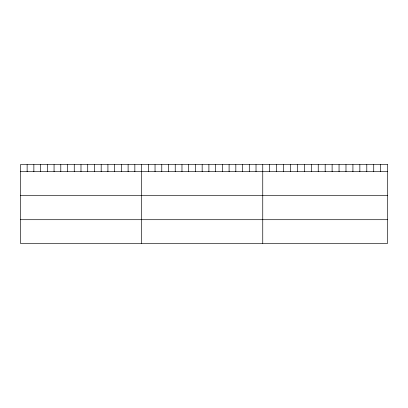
<?xml version="1.0" encoding="UTF-8"?>
<svg xmlns="http://www.w3.org/2000/svg" width="408" height="408" viewBox="0 0 408 408"><rect width="100%" height="100%" fill="white"/><g stroke="black" fill="none" stroke-linecap="round" stroke-linejoin="round"><path stroke-width="0.61" d="M20.4 171.686L387.6 171.686M20.4 195.335L387.6 195.335M20.4 219.708L387.6 219.708M380.664 164.638L380.664 171.686M373.728 164.638L373.728 171.686M366.792 164.638L366.792 171.686M359.856 164.638L359.856 171.686M352.92 164.638L352.92 171.686M345.984 164.638L345.984 171.686M339.048 164.638L339.048 171.686M332.112 164.638L332.112 171.686M325.176 164.638L325.176 171.686M318.24 164.638L318.24 171.686M311.304 164.638L311.304 171.686M304.368 164.638L304.368 171.686M297.432 164.638L297.432 171.686M290.496 164.638L290.496 171.686M283.56 164.638L283.56 171.686M276.624 164.638L276.624 171.686M269.688 164.638L269.688 171.686M262.752 164.638L262.752 243.362M256.02 164.638L256.02 171.686M249.288 164.638L249.288 171.686M242.556 164.638L242.556 171.686M235.824 164.638L235.824 171.686M229.092 164.638L229.092 171.686M222.36 164.638L222.36 171.686M215.628 164.638L215.628 171.686M208.896 164.638L208.896 171.686M202.164 164.638L202.164 171.686M195.432 164.638L195.432 171.686M188.7 164.638L188.7 171.686M181.968 164.638L181.968 171.686M175.236 164.638L175.236 171.686M168.504 164.638L168.504 171.686M161.772 164.638L161.772 171.686M155.04 164.638L155.04 171.686M148.308 164.638L148.308 171.686M141.576 164.638L141.576 243.362M134.844 164.638L134.844 171.686M128.112 164.638L128.112 171.686M121.38 164.638L121.38 171.686M114.648 164.638L114.648 171.686M107.916 164.638L107.916 171.686M101.184 164.638L101.184 171.686M94.452 164.638L94.452 171.686M87.72 164.638L87.72 171.686M80.988 164.638L80.988 171.686M74.256 164.638L74.256 171.686M67.524 164.638L67.524 171.686M60.792 164.638L60.792 171.686M54.06 164.638L54.06 171.686M47.328 164.638L47.328 171.686M40.596 164.638L40.596 171.686M33.864 164.638L33.864 171.686M27.132 164.638L27.132 171.686M387.6 164.638L20.4 164.638L20.4 243.362L387.6 243.362L387.6 164.638"/></g></svg>
